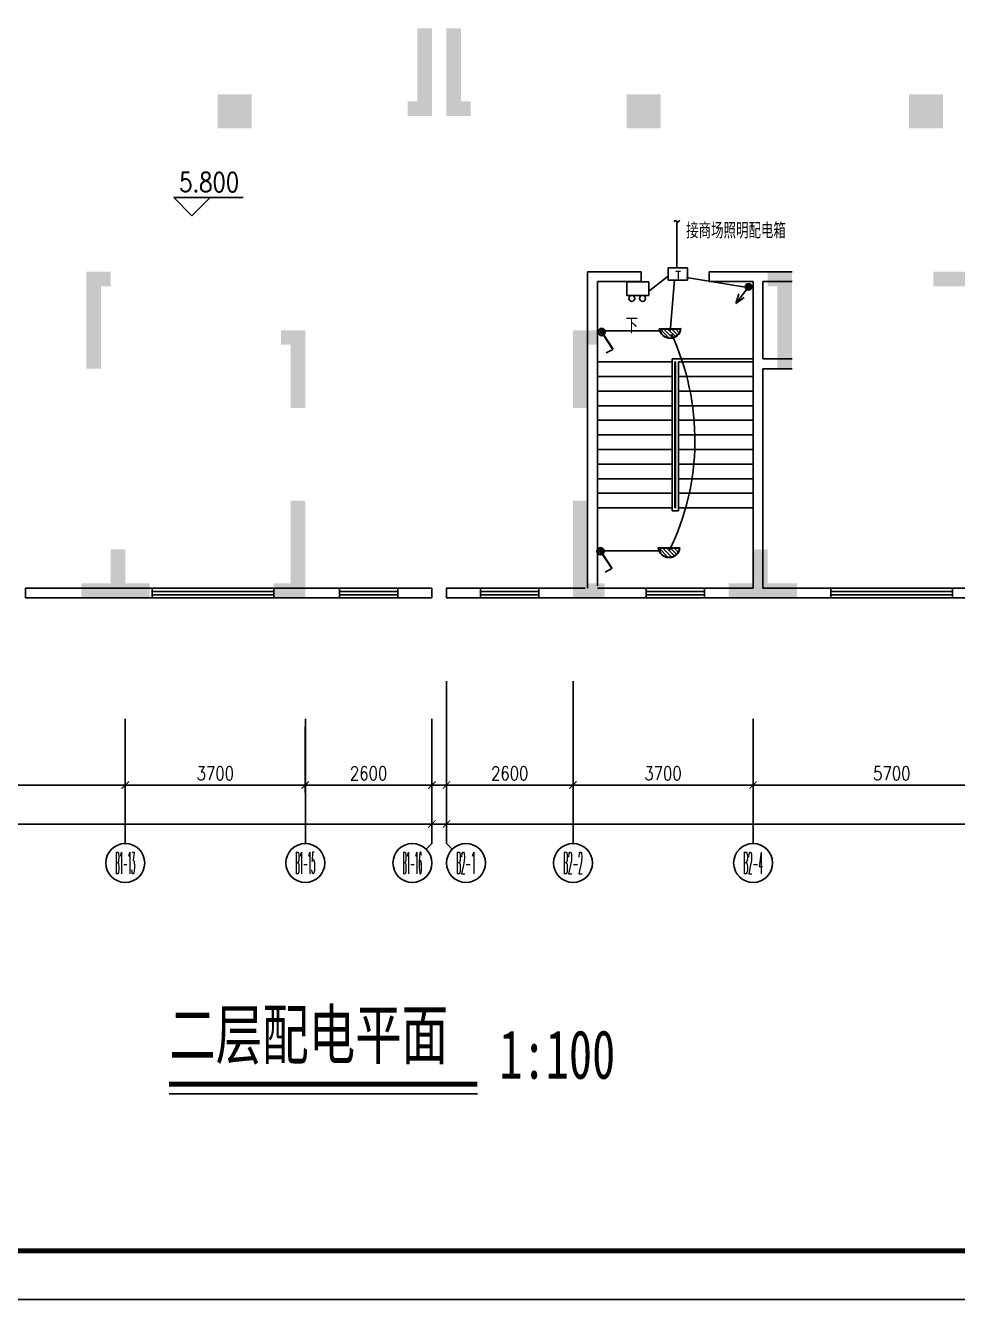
# Model space of a CAD drawing. Extents: x 3476 to 122276, y -94307 to -10307.
# Drawn here: x 55148 to 74298, y -94307 to -68131 of the extents above; entities that cross this region are included whole.
import ezdxf
from ezdxf.enums import TextEntityAlignment as Align

# ---------------------------------------------------------------- set-up
doc = ezdxf.new("R2010")
doc.units = 0
doc.header["$LTSCALE"] = 1000
doc.header["$MEASUREMENT"] = 0
doc.layers.get('0').update_dxf_attribs({"linetype": 'CONTINUOUS'})
doc.layers.get('DEFPOINTS').update_dxf_attribs({"linetype": 'CONTINUOUS'})
for name, color, linetype in [('AXIS', 7, 'CONTINUOUS'), ('AXIS_TEXT', 7, 'CONTINUOUS'), ('DJ', 4, 'CONTINUOUS'), ('FRAME', 7, 'CONTINUOUS'), ('STAIR', 7, 'CONTINUOUS'), ('WALL', 7, 'CONTINUOUS'), ('WIRE', 1, 'CONTINUOUS'), ('文字', 7, 'CONTINUOUS'), ('柱', 252, 'CONTINUOUS')]:
    doc.layers.add(name, color=color, linetype=linetype)
doc.styles.add('_HZTXT', font='txt.shx', dxfattribs={"width": 0.8, "bigfont": 'hztxt.shx'})
doc.styles.add('COMPLEX', font='COMPLEX.shx', dxfattribs={"width": 0.8})
doc.styles.add('DIM_FONT', font='romanc.shx', dxfattribs={"width": 0.8})
doc.styles.add('HZ', font='SIMPLEX.shx', dxfattribs={"width": 0.75, "bigfont": 'hztxt.shx'})
doc.styles.add('HZTXT', font='txt.shx', dxfattribs={"width": 0.5, "bigfont": 'hztxt.shx'})
doc.styles.add('文字说明', font='SimSun.ttf')
doc.dimstyles.new('S100', dxfattribs={"dimtxt": 280, "dimasz": 150, "dimexe": 150, "dimexo": 150, "dimgap": 100, "dimtad": 1, "dimdec": 0, "dimzin": 0, "dimdsep": 46, "dimtxsty": 'DIM_FONT', "dimblk": '_DIMX', "dimblk1": 'ARCHTICK', "dimblk2": 'ARCHTICK', "dimsah": 1, "dimcen": 0.09, "dimdle": 150, "dimclrt": 7, "dimadec": 0, "dimazin": 0, "dimtfac": 1, "dimtdec": 0, "dimtix": 1, "dimtmove": 2, "dimatfit": 3, "dimldrblk": 'ARCHTICK', "dimfxl": 0, "dimtolj": 1, "dimtzin": 0, "dimarcsym": 0})

# ---------------------------------------------------------------- blocks, each defined once
blk = doc.blocks.new('_ARCHTICK')
at = {"color": 0, "linetype": 'ByBlock', "const_width": 0.15}
blk.add_lwpolyline([(-0.5, -0.5), (0.5, 0.5)], dxfattribs=at)
blk = doc.blocks.new('*D826')
at = {"color": 0, "linetype": 'ByBlock'}
for p, q in [((28398, -104093), (28398, -106254)), ((63498, -104093), (63498, -106254)), ((63648, -106104), (28248, -106104))]:
    blk.add_line(p, q, dxfattribs=at)
at = {"layer": 'DEFPOINTS', "color": 0, "linetype": 'ByBlock'}
for p in [(28398, -103943), (63498, -103943), (28398, -106104)]:
    blk.add_point(p, dxfattribs=at)
at = {"color": 0, "linetype": 'ByBlock', "xscale": 150, "yscale": 150, "zscale": 150, "rotation": 180}
blk.add_blockref('_ARCHTICK', (28398, -106104), dxfattribs=at)
at = {"color": 0, "linetype": 'ByBlock', "xscale": 150, "yscale": 150, "zscale": 150}
blk.add_blockref('_ARCHTICK', (63498, -106104), dxfattribs=at)
at = {"color": 7, "linetype": 'ByBlock', "insert": (45948, -105864), "char_height": 280, "attachment_point": 5, "style": 'DIM_FONT'}
blk.add_mtext('\\A1;35100', dxfattribs=at)
blk = doc.blocks.new('_DIMX')
blk.add_line((-150, 0), (150, 0))
at = {"const_width": 50}
blk.add_lwpolyline([(-70, -70), (70, 70)], dxfattribs=at)
blk = doc.blocks.new('*D832')
at = {"color": 0, "linetype": 'ByBlock'}
for p, q in [((57198, -104093), (57198, -105454)), ((60898, -104093), (60898, -105454)), ((61048, -105304), (57048, -105304))]:
    blk.add_line(p, q, dxfattribs=at)
at = {"layer": 'DEFPOINTS', "color": 0, "linetype": 'ByBlock'}
for p in [(57198, -103943), (60898, -103943), (57198, -105304)]:
    blk.add_point(p, dxfattribs=at)
at = {"color": 0, "linetype": 'ByBlock', "xscale": 150, "yscale": 150, "zscale": 150, "rotation": 180}
blk.add_blockref('_ARCHTICK', (57198, -105304), dxfattribs=at)
at = {"color": 0, "linetype": 'ByBlock', "xscale": 150, "yscale": 150, "zscale": 150}
blk.add_blockref('_ARCHTICK', (60898, -105304), dxfattribs=at)
at = {"color": 7, "linetype": 'ByBlock', "insert": (59048, -105064), "char_height": 280, "attachment_point": 5, "style": 'DIM_FONT'}
blk.add_mtext('\\A1;3700', dxfattribs=at)
blk = doc.blocks.new('*D833')
at = {"color": 0, "linetype": 'ByBlock'}
for p, q in [((60898, -104093), (60898, -105454)), ((63498, -104093), (63498, -105454)), ((63648, -105304), (60748, -105304))]:
    blk.add_line(p, q, dxfattribs=at)
at = {"layer": 'DEFPOINTS', "color": 0, "linetype": 'ByBlock'}
for p in [(60898, -103943), (63498, -103943), (60898, -105304)]:
    blk.add_point(p, dxfattribs=at)
at = {"color": 0, "linetype": 'ByBlock', "xscale": 150, "yscale": 150, "zscale": 150}
for p, rotation in [((60898, -105304), 179.9999999999949), ((63498, -105304), 359.9999999999949)]:
    blk.add_blockref('_ARCHTICK', p, dxfattribs=dict(at, rotation=rotation))
at = {"color": 7, "linetype": 'ByBlock', "insert": (62198, -105064), "char_height": 280, "attachment_point": 5, "style": 'DIM_FONT'}
blk.add_mtext('\\A1;2600', dxfattribs=at)
blk = doc.blocks.new('_AXISO')
blk.add_circle((0, 0), 0.5)
at = {"layer": 'AXIS_TEXT', "style": 'COMPLEX', "width": 1.041667}
blk.add_attdef('A', text='', height=0.56, dxfattribs=at).set_placement((-0.25, -0.28), (0.25, -0.28), align=Align.FIT)
blk = doc.blocks.new('*D845')
at = {"color": 0, "linetype": 'ByBlock'}
for p, q in [((57198, -104093), (57198, -105454)), ((60898, -104093), (60898, -105454)), ((57048, -105304), (61048, -105304))]:
    blk.add_line(p, q, dxfattribs=at)
at = {"layer": 'DEFPOINTS', "color": 0, "linetype": 'ByBlock'}
for p in [(57198, -103943), (60898, -103943), (60898, -105304)]:
    blk.add_point(p, dxfattribs=at)
at = {"color": 0, "linetype": 'ByBlock', "xscale": 150, "yscale": 150, "zscale": 150, "rotation": 180}
blk.add_blockref('_ARCHTICK', (57198, -105304), dxfattribs=at)
at = {"color": 0, "linetype": 'ByBlock', "xscale": 150, "yscale": 150, "zscale": 150}
blk.add_blockref('_ARCHTICK', (60898, -105304), dxfattribs=at)
at = {"color": 7, "linetype": 'ByBlock', "insert": (59048, -105064), "char_height": 280, "attachment_point": 5, "style": 'DIM_FONT'}
blk.add_mtext('\\A1;3700', dxfattribs=at)
blk = doc.blocks.new('*D846')
at = {"color": 0, "linetype": 'ByBlock'}
for p, q in [((60898, -104093), (60898, -105454)), ((63498, -104093), (63498, -105454)), ((60748, -105304), (63648, -105304))]:
    blk.add_line(p, q, dxfattribs=at)
at = {"layer": 'DEFPOINTS', "color": 0, "linetype": 'ByBlock'}
for p in [(60898, -103943), (63498, -103943), (63498, -105304)]:
    blk.add_point(p, dxfattribs=at)
at = {"color": 0, "linetype": 'ByBlock', "xscale": 150, "yscale": 150, "zscale": 150, "rotation": 180}
blk.add_blockref('_ARCHTICK', (60898, -105304), dxfattribs=at)
at = {"color": 0, "linetype": 'ByBlock', "xscale": 150, "yscale": 150, "zscale": 150}
blk.add_blockref('_ARCHTICK', (63498, -105304), dxfattribs=at)
at = {"color": 7, "linetype": 'ByBlock', "insert": (62198, -105064), "char_height": 280, "attachment_point": 5, "style": 'DIM_FONT'}
blk.add_mtext('\\A1;2600', dxfattribs=at)
blk = doc.blocks.new('*D850')
at = {"color": 0, "linetype": 'ByBlock'}
for p, q in [((51498, -104093), (51498, -105454)), ((57198, -104093), (57198, -105454)), ((57348, -105304), (51348, -105304))]:
    blk.add_line(p, q, dxfattribs=at)
at = {"layer": 'DEFPOINTS', "color": 0, "linetype": 'ByBlock'}
for p in [(51498, -103943), (57198, -103943), (51498, -105304)]:
    blk.add_point(p, dxfattribs=at)
at = {"color": 0, "linetype": 'ByBlock', "xscale": 150, "yscale": 150, "zscale": 150, "rotation": 180}
blk.add_blockref('_ARCHTICK', (51498, -105304), dxfattribs=at)
at = {"color": 0, "linetype": 'ByBlock', "xscale": 150, "yscale": 150, "zscale": 150}
blk.add_blockref('_ARCHTICK', (57198, -105304), dxfattribs=at)
at = {"color": 7, "linetype": 'ByBlock', "insert": (54348, -105064), "char_height": 280, "attachment_point": 5, "style": 'DIM_FONT'}
blk.add_mtext('\\A1;5700', dxfattribs=at)
blk = doc.blocks.new('*D863')
at = {"color": 0, "linetype": 'ByBlock'}
for p, q in [((63798, -104093), (63798, -106254)), ((101598, -104093), (101598, -106254)), ((101748, -106104), (63648, -106104))]:
    blk.add_line(p, q, dxfattribs=at)
at = {"layer": 'DEFPOINTS', "color": 0, "linetype": 'ByBlock'}
for p in [(63798, -103943), (101598, -103943), (63798, -106104)]:
    blk.add_point(p, dxfattribs=at)
at = {"color": 0, "linetype": 'ByBlock', "xscale": 150, "yscale": 150, "zscale": 150, "rotation": 180}
blk.add_blockref('_ARCHTICK', (63798, -106104), dxfattribs=at)
at = {"color": 0, "linetype": 'ByBlock', "xscale": 150, "yscale": 150, "zscale": 150}
blk.add_blockref('_ARCHTICK', (101598, -106104), dxfattribs=at)
at = {"color": 7, "linetype": 'ByBlock', "insert": (82698, -105864), "char_height": 280, "attachment_point": 5, "style": 'DIM_FONT'}
blk.add_mtext('\\A1;37800', dxfattribs=at)
blk = doc.blocks.new('*D864')
at = {"color": 0, "linetype": 'ByBlock'}
for p, q in [((70098, -104093), (70098, -105454)), ((75798, -104093), (75798, -105454)), ((75948, -105304), (69948, -105304))]:
    blk.add_line(p, q, dxfattribs=at)
at = {"layer": 'DEFPOINTS', "color": 0, "linetype": 'ByBlock'}
for p in [(70098, -103943), (75798, -103943), (70098, -105304)]:
    blk.add_point(p, dxfattribs=at)
at = {"color": 0, "linetype": 'ByBlock', "xscale": 150, "yscale": 150, "zscale": 150, "rotation": 180}
blk.add_blockref('_ARCHTICK', (70098, -105304), dxfattribs=at)
at = {"color": 0, "linetype": 'ByBlock', "xscale": 150, "yscale": 150, "zscale": 150}
blk.add_blockref('_ARCHTICK', (75798, -105304), dxfattribs=at)
at = {"color": 7, "linetype": 'ByBlock', "insert": (72948, -105064), "char_height": 280, "attachment_point": 5, "style": 'DIM_FONT'}
blk.add_mtext('\\A1;5700', dxfattribs=at)
blk = doc.blocks.new('*D865')
at = {"color": 0, "linetype": 'ByBlock'}
for p, q in [((63798, -104093), (63798, -105454)), ((66398, -104093), (66398, -105454)), ((66548, -105304), (63648, -105304))]:
    blk.add_line(p, q, dxfattribs=at)
at = {"layer": 'DEFPOINTS', "color": 0, "linetype": 'ByBlock'}
for p in [(63798, -103943), (66398, -103943), (63798, -105304)]:
    blk.add_point(p, dxfattribs=at)
at = {"color": 0, "linetype": 'ByBlock', "xscale": 150, "yscale": 150, "zscale": 150, "rotation": 180}
blk.add_blockref('_ARCHTICK', (63798, -105304), dxfattribs=at)
at = {"color": 0, "linetype": 'ByBlock', "xscale": 150, "yscale": 150, "zscale": 150}
blk.add_blockref('_ARCHTICK', (66398, -105304), dxfattribs=at)
at = {"color": 7, "linetype": 'ByBlock', "insert": (65098, -105064), "char_height": 280, "attachment_point": 5, "style": 'DIM_FONT'}
blk.add_mtext('\\A1;2600', dxfattribs=at)
blk = doc.blocks.new('*D866')
at = {"color": 0, "linetype": 'ByBlock'}
for p, q in [((66398, -104093), (66398, -105454)), ((70098, -104093), (70098, -105454)), ((70248, -105304), (66248, -105304))]:
    blk.add_line(p, q, dxfattribs=at)
at = {"layer": 'DEFPOINTS', "color": 0, "linetype": 'ByBlock'}
for p in [(66398, -103943), (70098, -103943), (66398, -105304)]:
    blk.add_point(p, dxfattribs=at)
at = {"color": 0, "linetype": 'ByBlock', "xscale": 150, "yscale": 150, "zscale": 150, "rotation": 180}
blk.add_blockref('_ARCHTICK', (66398, -105304), dxfattribs=at)
at = {"color": 0, "linetype": 'ByBlock', "xscale": 150, "yscale": 150, "zscale": 150}
blk.add_blockref('_ARCHTICK', (70098, -105304), dxfattribs=at)
at = {"color": 7, "linetype": 'ByBlock', "insert": (68248, -105064), "char_height": 280, "attachment_point": 5, "style": 'DIM_FONT'}
blk.add_mtext('\\A1;3700', dxfattribs=at)
blk = doc.blocks.new('_AXISO1')
blk.add_line((0.354, -0.146), (0.5, 0))
blk.add_circle((0, -0.5), 0.5)
at = {"layer": 'AXIS_TEXT', "style": 'COMPLEX', "width": 1.041667}
blk.add_attdef('A', text='', height=0.56, dxfattribs=at).set_placement((-0.25, -0.78), (0.25, -0.78), align=Align.FIT)
blk = doc.blocks.new('_AXISO2')
blk.add_line((0.354, 0.146), (0.5, 0))
blk.add_circle((0, 0.5), 0.5)
at = {"layer": 'AXIS_TEXT', "style": 'COMPLEX', "width": 1.041667}
blk.add_attdef('A', text='', height=0.56, dxfattribs=at).set_placement((-0.25, 0.22), (0.25, 0.22), align=Align.FIT)
blk = doc.blocks.new('*X707')
at = {"color": 0}
for p, q in [((-273, -61), (-246, -34)), ((-244, -138), (-140, -34)), ((-198, -198), (-34, -34)), ((-138, -244), (71, -35)), ((-61, -273), (177, -35)), ((41, -277), (283, -36))]:
    blk.add_line(p, q, dxfattribs=at)
blk = doc.blocks.new('K2211')
for p, q in [((-2.94, -0.33), (2.94, -0.35)), ((-2.94, -0.43), (2.94, -0.45))]:
    blk.add_line(p, q)
for radius, start, end in [(2.96, 186.3827, 353.1593), (2.86, 186.615, 352.9271)]:
    blk.add_arc((0, 0), radius, start, end)
at = {"xscale": 0.0098684210526315, "yscale": 0.0098684210526315, "zscale": 0.0098684210526315}
blk.add_blockref('*X707', (0, 0), dxfattribs=at)
blk = doc.blocks.new('吸顶灯')
at = {"layer": 'DJ', "xscale": -76.03200000000001, "yscale": 76.03200000000001, "zscale": 76.03200000000001}
blk.add_blockref('K2211', (-109, 374), dxfattribs=at)
blk = doc.blocks.new('A$C6A941900')
at = {"layer": 'DJ'}
for p, q in [((749, 468), (0, 468)), ((0, 468), (0, 0)), ((749, 468), (749, 0)), ((749, 0), (0, 0))]:
    blk.add_line(p, q, dxfattribs=at)
at = {"layer": 'DJ', "style": 'HZ'}
blk.add_text('T', height=300, dxfattribs=at).set_placement((282, 38))
blk = doc.blocks.new('A$C31044D78')
at = {"layer": 'WIRE', "xscale": 0.5355, "yscale": 0.5355, "zscale": 0.5355}
blk.add_blockref('A$C6A941900', (0, 0), dxfattribs=at)
blk = doc.blocks.new('应急灯')
at = {"layer": 'DJ'}
for p, q in [((-42, 627), (-42, 178)), ((-42, 627), (238, 627)), ((238, 627), (238, 178)), ((-42, 178), (238, 178))]:
    blk.add_line(p, q, dxfattribs=at)
for centre in [(-103, 524), (-103, 304)]:
    blk.add_circle(centre, 61.2, dxfattribs=at)
blk = doc.blocks.new('111')
at = {"layer": 'DJ'}
for p, q in [((-101, 128), (89, 450)), ((89, 450), (-66, 307)), ((89, 450), (53, 247))]:
    blk.add_line(p, q, dxfattribs=at)
at = {"layer": 'DJ', "const_width": 67.2}
blk.add_lwpolyline([(-162, 82, 1), (-95, 82, 1)], format="xyb", close=True, dxfattribs=at)
at = {"layer": 'DJ'}
blk.add_circle((-126, 79), 67.2, dxfattribs=at)
blk = doc.blocks.new('*X715')
at = {"color": 0}
for p, q in [((-100, 254), (-4, 350)), ((-85, 198), (52, 335)), ((-49, 163), (87, 299)), ((9, 150), (100, 241))]:
    blk.add_line(p, q, dxfattribs=at)
blk = doc.blocks.new('K2361')
for p, q in [((0.63, 1.76), (3.86, 4.99)), ((0.7, 1.68), (3.94, 4.92)), ((3.94, 4.92), (5.24, 3.43))]:
    blk.add_line(p, q)
blk.add_circle((0, 0.99), 0.987)
at = {"xscale": 0.0098684210526315, "yscale": 0.0098684210526315, "zscale": 0.0098684210526315}
blk.add_blockref('*X715', (0, -1.48), dxfattribs=at)
blk = doc.blocks.new('单极开关')
at = {"layer": 'DJ', "xscale": -76.142592, "yscale": 76.142592, "zscale": 76.142592, "rotation": 180.0000000000094}
blk.add_blockref('K2361', (-170, 90), dxfattribs=at)

msp = doc.modelspace()

# ---------------------------------------------------------------- hatches: boundary and pattern name
at = {"layer": '柱'}
h = msp.add_hatch(color=252, dxfattribs=at)
h.paths.add_polyline_path([(44398.2, -66192.3), (44698.2, -66192.3), (44698.2, -67192.3), (43398.2, -67192.3), (43398.2, -66892.3), (44398.2, -66892.3)])
h.paths.add_polyline_path([(28898.2, -60592.3), (28398.2, -60592.3), (28398.2, -63592.3), (28698.2, -63592.3), (28698.2, -60892.3), (28898.2, -60892.3)])
h.paths.add_polyline_path([(28398.2, -68192.3), (28698.2, -68192.3), (28698.2, -69692.3), (28898.2, -69692.3), (28898.2, -69992.3), (28398.2, -69992.3)])
h.paths.add_polyline_path([(34998.2, -73192.3), (35498.2, -73192.3), (35498.2, -75182.3), (35198.2, -75182.3), (35198.2, -73492.3), (34998.2, -73492.3)])
h.paths.add_polyline_path([(30998.2, -77892.3), (31298.2, -77892.3), (31298.2, -79592.3), (31648.2, -79592.3), (31648.2, -79892.3), (30998.2, -79892.3)])
h.paths.add_polyline_path([(31498.2, -74392.3), (30998.2, -74392.3), (30998.2, -75992.3), (31298.2, -75992.3), (31298.2, -74692.3), (31498.2, -74692.3)])
h.paths.add_polyline_path([(34198.2, -79592.3), (34198.2, -79892.3), (35598.2, -79892.3), (35598.2, -79592.3), (34998.2, -79592.3), (34998.2, -78892.3), (34698.2, -78892.3), (34698.2, -79592.3)])
h.paths.add_polyline_path([(40098.2, -78792.3), (40398.2, -78792.3), (40398.2, -80392.3), (40098.2, -80392.3)])
h.paths.add_polyline_path([(32098.2, -67442.3), (32798.2, -67442.3), (32798.2, -66742.3), (32098.2, -66742.3)])
h.paths.add_polyline_path([(32098.2, -70242.3), (32798.2, -70242.3), (32798.2, -69542.3), (32098.2, -69542.3)])
h.paths.add_polyline_path([(31798.2, -60592.3), (32598.2, -60592.3), (32598.2, -61892.3), (32598.2, -62092.3), (32298.2, -62092.3), (32298.2, -60892.3), (31798.2, -60892.3)])
h.paths.add_polyline_path([(40398.2, -73192.3), (40398.2, -73492.3), (38398.2, -73492.3), (38398.2, -73192.3)])
h.paths.add_polyline_path([(37898.2, -70242.3), (38598.2, -70242.3), (38598.2, -69542.3), (37898.2, -69542.3)])
h.paths.add_polyline_path([(37898.2, -67442.3), (38598.2, -67442.3), (38598.2, -66742.3), (37898.2, -66742.3)])
h.paths.add_polyline_path([(43498.2, -71592.3), (43498.2, -71292.3), (42698.2, -71292.3), (42698.2, -73892.3), (43598.2, -73892.3), (43598.2, -73592.3), (42998.2, -73592.3), (42998.2, -71592.3)])
h.paths.add_polyline_path([(42998.2, -71592.3), (42998.2, -73592.3)], flags=16)
h.paths.add_polyline_path([(38198.2, -63192.3), (38498.2, -63192.3), (38498.2, -60592.3), (38198.2, -60592.3)])
h.paths.add_polyline_path([(60098.2, -60592.3), (59298.2, -60592.3), (59298.2, -61892.3), (59298.2, -62092.3), (59598.2, -62092.3), (59598.2, -60892.3), (60098.2, -60892.3)])
h.paths.add_polyline_path([(59798.2, -67442.3), (59098.2, -67442.3), (59098.2, -66742.3), (59798.2, -66742.3)])
h.paths.add_polyline_path([(59798.2, -70242.3), (59098.2, -70242.3), (59098.2, -69542.3), (59798.2, -69542.3)])
h.paths.add_polyline_path([(56898.2, -73192.3), (56398.2, -73192.3), (56398.2, -75182.3), (56698.2, -75182.3), (56698.2, -73492.3), (56898.2, -73492.3)])
h.paths.add_polyline_path([(51798.2, -78792.3), (51498.2, -78792.3), (51498.2, -80392.3), (51798.2, -80392.3)])
h.paths.add_polyline_path([(47498.2, -78392.3), (47198.2, -78392.3), (47198.2, -80392.3), (47498.2, -80392.3)])
h.paths.add_polyline_path([(44398.2, -78392.3), (44698.2, -78392.3), (44698.2, -80392.3), (44398.2, -80392.3)])
h.paths.add_polyline_path([(57698.2, -79592.3), (57698.2, -79892.3), (56298.2, -79892.3), (56298.2, -79592.3), (56898.2, -79592.3), (56898.2, -78892.3), (57198.2, -78892.3), (57198.2, -79592.3)])
h.paths.add_polyline_path([(51498.2, -73192.3), (51498.2, -73492.3), (53498.2, -73492.3), (53498.2, -73192.3)])
h.paths.add_polyline_path([(47498.2, -66192.3), (47198.2, -66192.3), (47198.2, -67192.3), (48498.2, -67192.3), (48498.2, -66892.3), (47498.2, -66892.3)])
h.paths.add_polyline_path([(44598.2, -71592.3), (44598.2, -71292.3), (45398.2, -71292.3), (45398.2, -73892.3), (44498.2, -73892.3), (44498.2, -73592.3), (45098.2, -73592.3), (45098.2, -71592.3)])
h.paths.add_polyline_path([(47298.2, -71592.3), (47298.2, -71292.3), (46498.2, -71292.3), (46498.2, -73892.3), (47398.2, -73892.3), (47398.2, -73592.3), (46798.2, -73592.3), (46798.2, -71592.3)])
h.paths.add_polyline_path([(48898.2, -71592.3), (48898.2, -73592.3)], flags=16)
h.paths.add_polyline_path([(48398.2, -71592.3), (48398.2, -71292.3), (49198.2, -71292.3), (49198.2, -73892.3), (48298.2, -73892.3), (48298.2, -73592.3), (48898.2, -73592.3), (48898.2, -71592.3)])
h.paths.add_polyline_path([(44398.2, -62592.3), (44698.2, -62592.3), (44698.2, -60592.3), (44398.2, -60592.3)])
h.paths.add_polyline_path([(47498.2, -62592.3), (47198.2, -62592.3), (47198.2, -60592.3), (47498.2, -60592.3)])
h.paths.add_polyline_path([(53998.2, -70242.3), (53298.2, -70242.3), (53298.2, -69542.3), (53998.2, -69542.3)])
h.paths.add_polyline_path([(53998.2, -67442.3), (53298.2, -67442.3), (53298.2, -66742.3), (53998.2, -66742.3)])
h.paths.add_polyline_path([(53698.2, -63192.3), (53398.2, -63192.3), (53398.2, -60592.3), (53698.2, -60592.3)])
h.paths.add_polyline_path([(60898.2, -77892.3), (60598.2, -77892.3), (60598.2, -79592.3), (60248.2, -79592.3), (60248.2, -79892.3), (60898.2, -79892.3)])
h.paths.add_polyline_path([(60398.2, -74392.3), (60898.2, -74392.3), (60898.2, -75992.3), (60598.2, -75992.3), (60598.2, -74692.3), (60398.2, -74692.3)])
h.paths.add_polyline_path([(62998.2, -60592.3), (63498.2, -60592.3), (63498.2, -63592.3), (63198.2, -63592.3), (63198.2, -60892.3), (62998.2, -60892.3)])
h.paths.add_polyline_path([(63498.2, -68192.3), (63198.2, -68192.3), (63198.2, -69692.3), (62998.2, -69692.3), (62998.2, -69992.3), (63498.2, -69992.3)])
edge = h.paths.add_edge_path()
edge.add_line((25932.4, -60592.3), (64529, -60592.3))
edge = h.paths.add_edge_path()
edge.add_line((63498.2, -82697.2), (63498.2, -56401.3))
h = msp.add_hatch(color=256, dxfattribs=at)
h.paths.add_polyline_path([(79798.2, -66192.3), (80098.2, -66192.3), (80098.2, -67192.3), (78798.2, -67192.3), (78798.2, -66892.3), (79798.2, -66892.3)])
h.paths.add_polyline_path([(64298.2, -60592.3), (63798.2, -60592.3), (63798.2, -63592.3), (64098.2, -63592.3), (64098.2, -60892.3), (64298.2, -60892.3)])
h.paths.add_polyline_path([(63798.2, -68192.3), (64098.2, -68192.3), (64098.2, -69692.3), (64298.2, -69692.3), (64298.2, -69992.3), (63798.2, -69992.3)])
h.paths.add_polyline_path([(70398.2, -73192.3), (70898.2, -73192.3), (70898.2, -75182.3), (70598.2, -75182.3), (70598.2, -73492.3), (70398.2, -73492.3)])
h.paths.add_polyline_path([(66398.2, -77892.3), (66698.2, -77892.3), (66698.2, -79592.3), (67048.2, -79592.3), (67048.2, -79892.3), (66398.2, -79892.3)])
h.paths.add_polyline_path([(66898.2, -74392.3), (66398.2, -74392.3), (66398.2, -75992.3), (66698.2, -75992.3), (66698.2, -74692.3), (66898.2, -74692.3)])
h.paths.add_polyline_path([(69598.2, -79592.3), (69598.2, -79892.3), (70998.2, -79892.3), (70998.2, -79592.3), (70398.2, -79592.3), (70398.2, -78892.3), (70098.2, -78892.3), (70098.2, -79592.3)])
h.paths.add_polyline_path([(75498.2, -78792.3), (75798.2, -78792.3), (75798.2, -80392.3), (75498.2, -80392.3)])
h.paths.add_polyline_path([(67498.2, -67442.3), (68198.2, -67442.3), (68198.2, -66742.3), (67498.2, -66742.3)])
h.paths.add_polyline_path([(67498.2, -70242.3), (68198.2, -70242.3), (68198.2, -69542.3), (67498.2, -69542.3)])
h.paths.add_polyline_path([(67198.2, -60592.3), (67998.2, -60592.3), (67998.2, -61892.3), (67998.2, -62092.3), (67698.2, -62092.3), (67698.2, -60892.3), (67198.2, -60892.3)])
h.paths.add_polyline_path([(75798.2, -73192.3), (75798.2, -73492.3), (73798.2, -73492.3), (73798.2, -73192.3)])
h.paths.add_polyline_path([(73298.2, -70242.3), (73998.2, -70242.3), (73998.2, -69542.3), (73298.2, -69542.3)])
h.paths.add_polyline_path([(73298.2, -67442.3), (73998.2, -67442.3), (73998.2, -66742.3), (73298.2, -66742.3)])
h.paths.add_polyline_path([(78898.2, -71592.3), (78898.2, -71292.3), (78098.2, -71292.3), (78098.2, -73892.3), (78998.2, -73892.3), (78998.2, -73592.3), (78398.2, -73592.3), (78398.2, -71592.3)])
h.paths.add_polyline_path([(78398.2, -71592.3), (78398.2, -73592.3)], flags=16)
h.paths.add_polyline_path([(73598.2, -63192.3), (73898.2, -63192.3), (73898.2, -60592.3), (73598.2, -60592.3)])
h.paths.add_polyline_path([(95498.2, -60592.3), (94698.2, -60592.3), (94698.2, -61892.3), (94698.2, -62092.3), (94998.2, -62092.3), (94998.2, -60892.3), (95498.2, -60892.3)])
h.paths.add_polyline_path([(95198.2, -67442.3), (94498.2, -67442.3), (94498.2, -66742.3), (95198.2, -66742.3)])
h.paths.add_polyline_path([(95198.2, -70242.3), (94498.2, -70242.3), (94498.2, -69542.3), (95198.2, -69542.3)])
h.paths.add_polyline_path([(92298.2, -73192.3), (91798.2, -73192.3), (91798.2, -75182.3), (92098.2, -75182.3), (92098.2, -73492.3), (92298.2, -73492.3)])
h.paths.add_polyline_path([(87198.2, -78792.3), (86898.2, -78792.3), (86898.2, -80392.3), (87198.2, -80392.3)])
h.paths.add_polyline_path([(82898.2, -78392.3), (82598.2, -78392.3), (82598.2, -80392.3), (82898.2, -80392.3)])
h.paths.add_polyline_path([(79798.2, -78392.3), (80098.2, -78392.3), (80098.2, -80392.3), (79798.2, -80392.3)])
h.paths.add_polyline_path([(93098.2, -79592.3), (93098.2, -79892.3), (91698.2, -79892.3), (91698.2, -79592.3), (92298.2, -79592.3), (92298.2, -78892.3), (92598.2, -78892.3), (92598.2, -79592.3)])
h.paths.add_polyline_path([(86898.2, -73192.3), (86898.2, -73492.3), (88898.2, -73492.3), (88898.2, -73192.3)])
h.paths.add_polyline_path([(82898.2, -66192.3), (82598.2, -66192.3), (82598.2, -67192.3), (83898.2, -67192.3), (83898.2, -66892.3), (82898.2, -66892.3)])
h.paths.add_polyline_path([(79998.2, -71592.3), (79998.2, -71292.3), (80798.2, -71292.3), (80798.2, -73892.3), (79898.2, -73892.3), (79898.2, -73592.3), (80498.2, -73592.3), (80498.2, -71592.3)])
h.paths.add_polyline_path([(82698.2, -71592.3), (82698.2, -71292.3), (81898.2, -71292.3), (81898.2, -73892.3), (82798.2, -73892.3), (82798.2, -73592.3), (82198.2, -73592.3), (82198.2, -71592.3)])
h.paths.add_polyline_path([(84298.2, -71592.3), (84298.2, -73592.3)], flags=16)
h.paths.add_polyline_path([(83798.2, -71592.3), (83798.2, -71292.3), (84598.2, -71292.3), (84598.2, -73892.3), (83698.2, -73892.3), (83698.2, -73592.3), (84298.2, -73592.3), (84298.2, -71592.3)])
h.paths.add_polyline_path([(79798.2, -62592.3), (80098.2, -62592.3), (80098.2, -60592.3), (79798.2, -60592.3)])
h.paths.add_polyline_path([(82898.2, -62592.3), (82598.2, -62592.3), (82598.2, -60592.3), (82898.2, -60592.3)])
h.paths.add_polyline_path([(89398.2, -70242.3), (88698.2, -70242.3), (88698.2, -69542.3), (89398.2, -69542.3)])
h.paths.add_polyline_path([(89398.2, -67442.3), (88698.2, -67442.3), (88698.2, -66742.3), (89398.2, -66742.3)])
h.paths.add_polyline_path([(89098.2, -63192.3), (88798.2, -63192.3), (88798.2, -60592.3), (89098.2, -60592.3)])
h.paths.add_polyline_path([(96298.2, -77892.3), (95998.2, -77892.3), (95998.2, -79592.3), (95648.2, -79592.3), (95648.2, -79892.3), (96298.2, -79892.3)])
h.paths.add_polyline_path([(95798.2, -74392.3), (96298.2, -74392.3), (96298.2, -75992.3), (95998.2, -75992.3), (95998.2, -74692.3), (95798.2, -74692.3)])
h.paths.add_polyline_path([(98398.2, -60592.3), (98898.2, -60592.3), (98898.2, -63592.3), (98598.2, -63592.3), (98598.2, -60892.3), (98398.2, -60892.3)])
h.paths.add_polyline_path([(98898.2, -68192.3), (98598.2, -68192.3), (98598.2, -69692.3), (98398.2, -69692.3), (98398.2, -69992.3), (98898.2, -69992.3)])
edge = h.paths.add_edge_path()
edge.add_line((61332.4, -60592.3), (99929, -60592.3))
edge = h.paths.add_edge_path()
edge.add_line((98898.2, -82697.2), (98898.2, -56401.3))

# ---------------------------------------------------------------- linework, layer by layer
for p, q in [((60248.2, -79692.3), (57748.2, -79692.3)), ((57748.2, -79759), (60248.2, -79759)), ((57748.2, -79825.7), (60248.2, -79825.7)), ((61598.2, -79692.3), (62798.2, -79692.3)), ((62798.2, -79759), (61598.2, -79759)), ((62798.2, -79825.7), (61598.2, -79825.7)), ((65698.2, -79692.3), (64498.2, -79692.3)), ((64498.2, -79759), (65698.2, -79759)), ((64498.2, -79825.7), (65698.2, -79825.7)), ((67898.2, -79692.3), (69098.2, -79692.3)), ((69098.2, -79759), (67898.2, -79759)), ((69098.2, -79825.7), (67898.2, -79825.7)), ((74198.2, -79692.3), (71698.2, -79692.3)), ((71698.2, -79759), (74198.2, -79759)), ((71698.2, -79825.7), (74198.2, -79825.7)), ((60248.2, -79892.3), (57748.2, -79892.3)), ((61598.2, -79892.3), (62798.2, -79892.3)), ((65698.2, -79892.3), (64498.2, -79892.3)), ((67898.2, -79892.3), (69098.2, -79892.3)), ((74198.2, -79892.3), (71698.2, -79892.3))]:
    msp.add_line(p, q)
at = {"layer": 'AXIS'}
for p, q in [((63798.2, -84937.7), (63798.2, -81601.3)), ((66398.2, -84937.7), (66398.2, -81601.3)), ((57198.2, -84937.7), (57198.2, -82377)), ((60898.2, -84937.7), (60898.2, -82377)), ((63498.2, -84937.7), (63498.2, -82377)), ((70098.2, -84937.7), (70098.2, -82377))]:
    msp.add_line(p, q, dxfattribs=at)
at = {"layer": 'FRAME', "color": 7, "linetype": 'ByBlock'}
msp.add_lwpolyline([(122275.8, -94307), (3475.8, -94307), (3475.8, -10307), (122275.8, -10307)], close=True, dxfattribs=at)
at = {"layer": 'FRAME', "color": 7, "linetype": 'ByBlock', "const_width": 100}
msp.add_lwpolyline([(121275.7, -11307.4), (5975.8, -11307.4), (5975.8, -93307.5), (121275.7, -93307.5)], close=True, dxfattribs=at)
at = {"layer": 'STAIR'}
for p, q in [((66898.2, -75042.3), (68433.2, -75042.3)), ((66898.2, -75042.3), (66898.2, -78042.3)), ((70098.2, -74982.3), (68433.2, -74982.3)), ((68433.2, -74982.3), (68433.2, -78102.3)), ((68503.2, -75042.3), (68493.2, -75042.3)), ((68493.2, -75042.3), (68493.2, -78042.3)), ((68503.2, -78042.3), (68503.2, -75042.3)), ((70098.2, -75042.3), (68563.2, -75042.3)), ((68563.2, -78102.3), (68563.2, -75042.3)), ((70098.2, -78042.3), (70098.2, -75042.3)), ((66898.2, -75342.3), (68433.2, -75342.3)), ((70098.2, -75342.3), (68563.2, -75342.3)), ((66898.2, -75642.3), (68433.2, -75642.3)), ((70098.2, -75642.3), (68563.2, -75642.3)), ((66898.2, -75942.3), (68433.2, -75942.3)), ((70098.2, -75942.3), (68563.2, -75942.3)), ((66898.2, -76242.3), (68433.2, -76242.3)), ((70098.2, -76242.3), (68563.2, -76242.3)), ((66898.2, -76542.3), (68433.2, -76542.3)), ((70098.2, -76542.3), (68563.2, -76542.3)), ((66898.2, -76842.3), (68433.2, -76842.3)), ((70098.2, -76842.3), (68563.2, -76842.3)), ((66898.2, -77142.3), (68433.2, -77142.3)), ((70098.2, -77142.3), (68563.2, -77142.3)), ((66898.2, -77442.3), (68433.2, -77442.3)), ((70098.2, -77442.3), (68563.2, -77442.3)), ((66898.2, -77742.3), (68433.2, -77742.3)), ((70098.2, -77742.3), (68563.2, -77742.3)), ((66898.2, -78042.3), (68433.2, -78042.3)), ((68433.2, -78102.3), (68563.2, -78102.3)), ((68493.2, -78042.3), (68503.2, -78042.3)), ((70098.2, -78042.3), (68563.2, -78042.3))]:
    msp.add_line(p, q, dxfattribs=at)
at = {"layer": 'WALL'}
for p, q in [((66698.2, -73192.3), (67798.2, -73192.3)), ((66698.2, -73192.3), (66698.2, -79692.3)), ((67798.2, -73392.3), (67798.2, -73192.3)), ((69198.2, -73192.3), (70898.2, -73192.3)), ((69198.2, -73392.3), (69198.2, -73192.3)), ((66898.2, -73392.3), (66898.2, -79642.3)), ((66898.2, -73392.3), (67798.2, -73392.3)), ((69198.2, -73392.3), (70098.2, -73392.3)), ((70098.2, -79692.3), (70098.2, -73392.3)), ((70298.2, -74982.3), (70298.2, -73392.3)), ((70298.2, -73392.3), (70898.2, -73392.3)), ((70898.2, -74982.3), (70298.2, -74982.3)), ((70298.2, -79692.3), (70298.2, -75182.3)), ((70898.2, -75182.3), (70298.2, -75182.3)), ((55148.2, -79692.3), (55148.2, -79892.3)), ((57748.2, -79692.3), (55148.2, -79692.3)), ((57748.2, -79692.3), (57748.2, -79892.3)), ((60248.2, -79692.3), (60248.2, -79892.3)), ((61598.2, -79692.3), (60248.2, -79692.3)), ((61598.2, -79692.3), (61598.2, -79892.3)), ((63498.2, -79692.3), (62798.2, -79692.3)), ((62798.2, -79692.3), (62798.2, -79892.3)), ((63498.2, -79692.3), (63498.2, -79892.3)), ((63798.2, -79692.3), (63798.2, -79892.3)), ((64498.2, -79692.3), (63798.2, -79692.3)), ((64498.2, -79692.3), (64498.2, -79892.3)), ((66648.2, -79692.3), (65698.2, -79692.3)), ((65698.2, -79692.3), (65698.2, -79892.3)), ((66898.2, -79692.3), (67898.2, -79692.3)), ((67898.2, -79692.3), (67898.2, -79892.3)), ((69098.2, -79692.3), (70098.2, -79692.3)), ((69098.2, -79692.3), (69098.2, -79892.3)), ((71698.2, -79692.3), (70298.2, -79692.3)), ((71698.2, -79692.3), (71698.2, -79892.3)), ((75798.2, -79692.3), (74198.2, -79692.3)), ((74198.2, -79692.3), (74198.2, -79892.3)), ((57748.2, -79892.3), (55148.2, -79892.3)), ((61598.2, -79892.3), (60248.2, -79892.3)), ((63498.2, -79892.3), (62798.2, -79892.3)), ((64498.2, -79892.3), (63798.2, -79892.3)), ((67898.2, -79892.3), (65698.2, -79892.3)), ((66898.2, -79892.3), (67898.2, -79892.3)), ((69098.2, -79892.3), (70098.2, -79892.3)), ((71698.2, -79892.3), (69098.2, -79892.3)), ((75798.2, -79892.3), (74198.2, -79892.3))]:
    msp.add_line(p, q, dxfattribs=at)
at = {"layer": 'WIRE'}
for p, q in [((68531.9, -73109.2), (68531.9, -72156.5)), ((67949.9, -73594.5), (68357.5, -73274.1)), ((68485.9, -73357), (68395.5, -74416.2)), ((68727.4, -73306.9), (69985.8, -73516.8)), ((68237.5, -74407.8), (67014.2, -74407.8)), ((68205.6, -78925.1), (67003.6, -78925.1))]:
    msp.add_line(p, q, dxfattribs=at)
msp.add_arc((63735.6, -76651.1), 5167, 333.89028, 24.93389, dxfattribs=at)
msp.add_spline([(68475.2, -72163.6), (68505.3, -72141.1), (68546.7, -72163.6), (68591.8, -72129.9)], degree=3, dxfattribs=at)
at = {"layer": '文字'}
for p, q in [((58568.6, -72043.2), (58193.6, -71668.2)), ((58193.6, -71668.2), (58943.6, -71668.2)), ((58943.6, -71668.2), (58568.6, -72043.2)), ((58568.6, -71668.2), (58874.1, -71668.2)), ((58568.6, -71668.2), (59618.6, -71668.2))]:
    msp.add_line(p, q, dxfattribs=at)
at = {"layer": '文字', "const_width": 100}
msp.add_lwpolyline([(58098, -89884.3), (64432.2, -89884.3)], dxfattribs=at)
at = {"layer": '文字'}
msp.add_lwpolyline([(58098, -90084.3), (64432.2, -90084.3)], dxfattribs=at)

# ---------------------------------------------------------------- block references
at = {"layer": 'AXIS'}
ref = msp.add_blockref('_AXISO', (57198.2, -85337.7), dxfattribs=dict(at, xscale=800, yscale=800, zscale=800))
ref.add_attrib('A', 'B1-13', dxfattribs={"layer": 'AXIS_TEXT', "height": 448, "style": 'COMPLEX', "width": 0.203804}).set_placement((56998.2, -85561.7), (57398.2, -85561.7), align=Align.FIT)
ref = msp.add_blockref('_AXISO', (60898.2, -85337.7), dxfattribs=dict(at, xscale=800, yscale=800, zscale=800))
ref.add_attrib('A', 'B1-15', dxfattribs={"layer": 'AXIS_TEXT', "height": 448, "style": 'COMPLEX', "width": 0.203804}).set_placement((60698.2, -85561.7), (61098.2, -85561.7), align=Align.FIT)
ref = msp.add_blockref('_AXISO2', (63498.2, -85337.7), dxfattribs=dict(at, xscale=800, yscale=800, zscale=800, rotation=90))
ref.add_attrib('A', 'B1-16', dxfattribs={"layer": 'AXIS_TEXT', "height": 448, "style": 'COMPLEX', "width": 0.203804}).set_placement((62898.2, -85561.7), (63298.2, -85561.7), align=Align.FIT)
ref = msp.add_blockref('_AXISO1', (63798.2, -85337.7), dxfattribs=dict(at, xscale=800, yscale=800, zscale=800, rotation=90))
ref.add_attrib('A', 'B2-1', dxfattribs={"layer": 'AXIS_TEXT', "height": 448, "style": 'COMPLEX', "width": 0.243506}).set_placement((63998.2, -85561.7), (64398.2, -85561.7), align=Align.FIT)
ref = msp.add_blockref('_AXISO', (66398.2, -85337.7), dxfattribs=dict(at, xscale=800, yscale=800, zscale=800))
ref.add_attrib('A', 'B2-2', dxfattribs={"layer": 'AXIS_TEXT', "height": 448, "style": 'COMPLEX', "width": 0.228659}).set_placement((66198.2, -85561.7), (66598.2, -85561.7), align=Align.FIT)
ref = msp.add_blockref('_AXISO', (70098.2, -85337.7), dxfattribs=dict(at, xscale=800, yscale=800, zscale=800))
ref.add_attrib('A', 'B2-4', dxfattribs={"layer": 'AXIS_TEXT', "height": 448, "style": 'COMPLEX', "width": 0.223214}).set_placement((69898.2, -85561.7), (70298.2, -85561.7), align=Align.FIT)
at = {"layer": 'WIRE'}
for name, p in [('A$C31044D78', (68351.2, -73363.1)), ('吸顶灯', (68500.1, -74708.6)), ('吸顶灯', (68480, -79213.3))]:
    msp.add_blockref(name, p, dxfattribs=at)
for name, p, rotation in [('应急灯', (68131, -73634.5), 89.99999999999999), ('111', (69887.5, -73407.4), 172.9624886609565)]:
    msp.add_blockref(name, p, dxfattribs=dict(at, rotation=rotation))
at = {"layer": 'WIRE', "xscale": -1, "rotation": 77.69411881523665}
for p in [(66963.6, -74598.6), (66943.2, -79102.7)]:
    msp.add_blockref('单极开关', p, dxfattribs=at)

# ---------------------------------------------------------------- texts
at = {"layer": 'DJ', "style": '_HZTXT', "width": 0.8}
msp.add_text('接商场照明配电箱', height=320, dxfattribs=at).set_placement((68723.2, -72506.3))
at = {"layer": '文字', "style": 'HZTXT', "width": 0.8}
msp.add_text('5.800', height=400, dxfattribs=at).set_placement((58921.7, -71350.4), align=Align.MIDDLE)
at = {"layer": '文字'}
for s, height, style, width, p in [('下', 321.4, 'HZTXT', 0.8, (67477.8, -74459)), ('二层配电平面', 1000, '文字说明', 0.7, (58102.1, -89362.7)), ('1:100', 1000, '文字说明', 0.7, (64884.9, -89770.9))]:
    msp.add_text(s, height=height, dxfattribs=dict(at, style=style, width=width)).set_placement(p)

# ---------------------------------------------------------------- dimensions: what is measured, and where the dimension line sits
at = {"layer": 'AXIS'}
for p1, p2, distance, picture, middle in [((63498.2, -82377), (28398.2, -82377), 2160.7, '*D826', (45948.2, -84297.7)), ((63498.2, -82377), (60898.2, -82377), 1360.7, '*D833', (62198.2, -83497.7)), ((101598.2, -82377), (63798.2, -82377), 2160.7, '*D863', (82698.2, -84297.7))]:
    dim = msp.add_aligned_dim(p1=p1, p2=p2, distance=distance, dimstyle='S100', dxfattribs=at)
    dim.commit()
    dim.dimension.update_dxf_attribs({"geometry": picture, "text_midpoint": middle, "insert": (0, 21566.4)})
for base, p1, p2, picture, middle in [((51498.2, -83737.7), (57198.2, -82377), (51498.2, -82377), '*D850', (54348.2, -83497.7)), ((57198.2, -83737.7), (60898.2, -82377), (57198.2, -82377), '*D832', (59048.2, -83497.7)), ((60898.2, -83737.7), (57198.2, -82377), (60898.2, -82377), '*D845', (59048.2, -83497.7)), ((63498.2, -83737.7), (60898.2, -82377), (63498.2, -82377), '*D846', (62198.2, -83497.7)), ((63798.2, -83737.7), (66398.2, -82377), (63798.2, -82377), '*D865', (65098.2, -83497.7)), ((66398.2, -83737.7), (70098.2, -82377), (66398.2, -82377), '*D866', (68248.2, -83497.7)), ((70098.2, -83737.7), (75798.2, -82377), (70098.2, -82377), '*D864', (72948.2, -83497.7))]:
    dim = msp.add_linear_dim(base=base, p1=p1, p2=p2, dimstyle='S100', dxfattribs=at)
    dim.commit()
    dim.dimension.update_dxf_attribs({"geometry": picture, "text_midpoint": middle, "insert": (0, 21566.4)})

doc.saveas('drawing.dxf')
